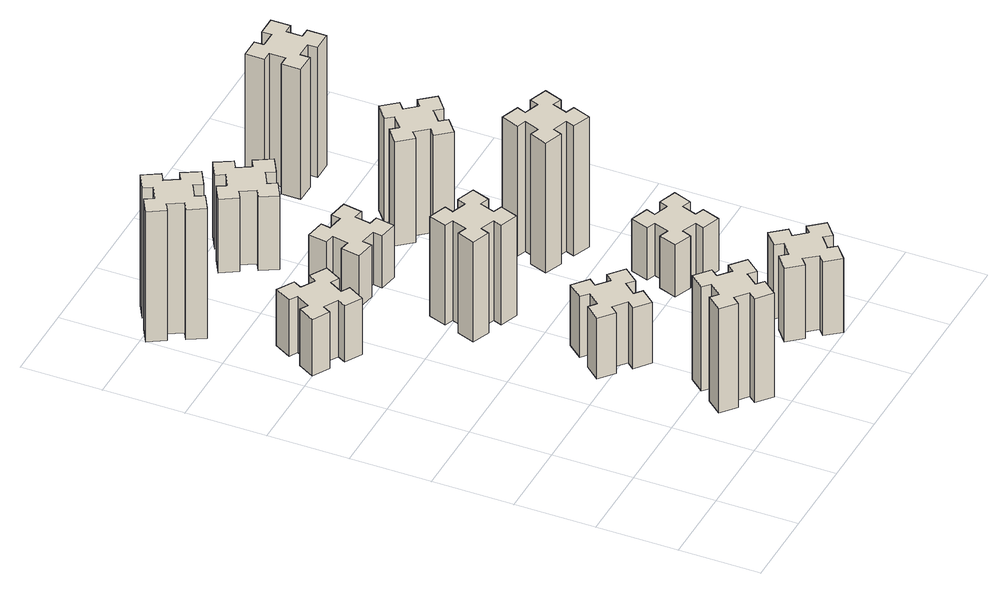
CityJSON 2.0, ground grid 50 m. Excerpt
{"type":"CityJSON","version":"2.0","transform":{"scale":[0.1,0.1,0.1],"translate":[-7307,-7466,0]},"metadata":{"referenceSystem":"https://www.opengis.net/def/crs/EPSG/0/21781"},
"CityObjects":{
"building1":{"type":"Building","attributes":{"class":"1000","function":"1000","usage":"1000","yearOfConstruction":2016,"roofType":"1000","measuredHeight":72,"storeysAboveGround":30,"storeysBelowGround":0},"geometry":[{"type":"Solid","lod":"1","boundaries":[[[[0,1,2,3,4,5,6,7,8,9,10,11,12,13,14,15,16,17,18,19]],[[17,16,20,21]],[[16,15,22,20]],[[15,14,23,22]],[[14,13,24,23]],[[13,12,25,24]],[[12,11,26,25]],[[11,10,27,26]],[[10,9,28,27]],[[9,8,29,28]],[[8,7,30,29]],[[7,6,31,30]],[[6,5,32,31]],[[5,4,33,32]],[[4,3,34,33]],[[3,2,35,34]],[[2,1,36,35]],[[1,0,37,36]],[[0,19,38,37]],[[19,18,39,38]],[[18,17,21,39]],[[24,25,26,27,28,29,30,31,32,33,34,35,36,37,38,39,21,20,22,23]]]]}]},
"building2":{"type":"Building","attributes":{"class":"1000","function":"1000","usage":"1000","yearOfConstruction":2016,"roofType":"1000","measuredHeight":39,"storeysAboveGround":30,"storeysBelowGround":0},"geometry":[{"type":"Solid","lod":"1","boundaries":[[[[40,41,42,43,44,45,46,47,48,49,50,51,52,53,54,55,56,57,58,59]],[[57,56,60,61]],[[56,55,62,60]],[[55,54,63,62]],[[54,53,64,63]],[[53,52,65,64]],[[52,51,66,65]],[[51,50,67,66]],[[50,49,68,67]],[[49,48,69,68]],[[48,47,70,69]],[[47,46,71,70]],[[46,45,72,71]],[[45,44,73,72]],[[44,43,74,73]],[[43,42,75,74]],[[42,41,76,75]],[[41,40,77,76]],[[40,59,78,77]],[[59,58,79,78]],[[58,57,61,79]],[[64,65,66,67,68,69,70,71,72,73,74,75,76,77,78,79,61,60,62,63]]]]}]},
"building3":{"type":"Building","attributes":{"class":"1000","function":"1000","usage":"1000","yearOfConstruction":2016,"roofType":"1000","measuredHeight":90,"storeysAboveGround":30,"storeysBelowGround":0},"geometry":[{"type":"Solid","lod":"1","boundaries":[[[[80,81,82,83,84,85,86,87,88,89,90,91,92,93,94,95,96,97,98,99]],[[97,96,100,101]],[[96,95,102,100]],[[95,94,103,102]],[[94,93,104,103]],[[93,92,105,104]],[[92,91,106,105]],[[91,90,107,106]],[[90,89,108,107]],[[89,88,109,108]],[[88,87,110,109]],[[87,86,111,110]],[[86,85,112,111]],[[85,84,113,112]],[[84,83,114,113]],[[83,82,115,114]],[[82,81,116,115]],[[81,80,117,116]],[[80,99,118,117]],[[99,98,119,118]],[[98,97,101,119]],[[104,105,106,107,108,109,110,111,112,113,114,115,116,117,118,119,101,100,102,103]]]]}]},
"building4":{"type":"Building","attributes":{"class":"1000","function":"1000","usage":"1000","yearOfConstruction":2016,"roofType":"1000","measuredHeight":42,"storeysAboveGround":30,"storeysBelowGround":0},"geometry":[{"type":"Solid","lod":"1","boundaries":[[[[120,121,122,123,124,125,126,127,128,129,130,131,132,133,134,135,136,137,138,139]],[[137,136,140,141]],[[136,135,142,140]],[[135,134,143,142]],[[134,133,144,143]],[[133,132,145,144]],[[132,131,146,145]],[[131,130,147,146]],[[130,129,148,147]],[[129,128,149,148]],[[128,127,150,149]],[[127,126,151,150]],[[126,125,152,151]],[[125,124,153,152]],[[124,123,154,153]],[[123,122,155,154]],[[122,121,156,155]],[[121,120,157,156]],[[120,139,158,157]],[[139,138,159,158]],[[138,137,141,159]],[[144,145,146,147,148,149,150,151,152,153,154,155,156,157,158,159,141,140,142,143]]]]}]},
"building5":{"type":"Building","attributes":{"class":"1000","function":"1000","usage":"1000","yearOfConstruction":2016,"roofType":"1000","measuredHeight":69,"storeysAboveGround":30,"storeysBelowGround":0},"geometry":[{"type":"Solid","lod":"1","boundaries":[[[[160,161,162,163,164,165,166,167,168,169,170,171,172,173,174,175,176,177,178,179]],[[177,176,180,181]],[[176,175,182,180]],[[175,174,183,182]],[[174,173,184,183]],[[173,172,185,184]],[[172,171,186,185]],[[171,170,187,186]],[[170,169,188,187]],[[169,168,189,188]],[[168,167,190,189]],[[167,166,191,190]],[[166,165,192,191]],[[165,164,193,192]],[[164,163,194,193]],[[163,162,195,194]],[[162,161,196,195]],[[161,160,197,196]],[[160,179,198,197]],[[179,178,199,198]],[[178,177,181,199]],[[184,185,186,187,188,189,190,191,192,193,194,195,196,197,198,199,181,180,182,183]]]]}]},
"building6":{"type":"Building","attributes":{"class":"1000","function":"1000","usage":"1000","yearOfConstruction":2016,"roofType":"1000","measuredHeight":36,"storeysAboveGround":30,"storeysBelowGround":0},"geometry":[{"type":"Solid","lod":"1","boundaries":[[[[200,201,202,203,204,205,206,207,208,209,210,211,212,213,214,215,216,217,218,219]],[[217,216,220,221]],[[216,215,222,220]],[[215,214,223,222]],[[214,213,224,223]],[[213,212,225,224]],[[212,211,226,225]],[[211,210,227,226]],[[210,209,228,227]],[[209,208,229,228]],[[208,207,230,229]],[[207,206,231,230]],[[206,205,232,231]],[[205,204,233,232]],[[204,203,234,233]],[[203,202,235,234]],[[202,201,236,235]],[[201,200,237,236]],[[200,219,238,237]],[[219,218,239,238]],[[218,217,221,239]],[[224,225,226,227,228,229,230,231,232,233,234,235,236,237,238,239,221,220,222,223]]]]}]},
"building7":{"type":"Building","attributes":{"class":"1000","function":"1000","usage":"1000","yearOfConstruction":2016,"roofType":"1000","measuredHeight":51,"storeysAboveGround":30,"storeysBelowGround":0},"geometry":[{"type":"Solid","lod":"1","boundaries":[[[[240,241,242,243,244,245,246,247,248,249,250,251,252,253,254,255,256,257,258,259]],[[257,256,260,261]],[[256,255,262,260]],[[255,254,263,262]],[[254,253,264,263]],[[253,252,265,264]],[[252,251,266,265]],[[251,250,267,266]],[[250,249,268,267]],[[249,248,269,268]],[[248,247,270,269]],[[247,246,271,270]],[[246,245,272,271]],[[245,244,273,272]],[[244,243,274,273]],[[243,242,275,274]],[[242,241,276,275]],[[241,240,277,276]],[[240,259,278,277]],[[259,258,279,278]],[[258,257,261,279]],[[264,265,266,267,268,269,270,271,272,273,274,275,276,277,278,279,261,260,262,263]]]]}]},
"building8":{"type":"Building","attributes":{"class":"1000","function":"1000","usage":"1000","yearOfConstruction":2016,"roofType":"1000","measuredHeight":51,"storeysAboveGround":30,"storeysBelowGround":0},"geometry":[{"type":"Solid","lod":"1","boundaries":[[[[280,281,282,283,284,285,286,287,288,289,290,291,292,293,294,295,296,297,298,299]],[[297,296,300,301]],[[296,295,302,300]],[[295,294,303,302]],[[294,293,304,303]],[[293,292,305,304]],[[292,291,306,305]],[[291,290,307,306]],[[290,289,308,307]],[[289,288,309,308]],[[288,287,310,309]],[[287,286,311,310]],[[286,285,312,311]],[[285,284,313,312]],[[284,283,314,313]],[[283,282,315,314]],[[282,281,316,315]],[[281,280,317,316]],[[280,299,318,317]],[[299,298,319,318]],[[298,297,301,319]],[[304,305,306,307,308,309,310,311,312,313,314,315,316,317,318,319,301,300,302,303]]]]}]},
"building9":{"type":"Building","attributes":{"class":"1000","function":"1000","usage":"1000","yearOfConstruction":2016,"roofType":"1000","measuredHeight":36,"storeysAboveGround":30,"storeysBelowGround":0},"geometry":[{"type":"Solid","lod":"1","boundaries":[[[[320,321,322,323,324,325,326,327,328,329,330,331,332,333,334,335,336,337,338,339]],[[337,336,340,341]],[[336,335,342,340]],[[335,334,343,342]],[[334,333,344,343]],[[333,332,345,344]],[[332,331,346,345]],[[331,330,347,346]],[[330,329,348,347]],[[329,328,349,348]],[[328,327,350,349]],[[327,326,351,350]],[[326,325,352,351]],[[325,324,353,352]],[[324,323,354,353]],[[323,322,355,354]],[[322,321,356,355]],[[321,320,357,356]],[[320,339,358,357]],[[339,338,359,358]],[[338,337,341,359]],[[344,345,346,347,348,349,350,351,352,353,354,355,356,357,358,359,341,340,342,343]]]]}]},
"building10":{"type":"Building","attributes":{"class":"1000","function":"1000","usage":"1000","yearOfConstruction":2016,"roofType":"1000","measuredHeight":90,"storeysAboveGround":30,"storeysBelowGround":0},"geometry":[{"type":"Solid","lod":"1","boundaries":[[[[360,361,362,363,364,365,366,367,368,369,370,371,372,373,374,375,376,377,378,379]],[[377,376,380,381]],[[376,375,382,380]],[[375,374,383,382]],[[374,373,384,383]],[[373,372,385,384]],[[372,371,386,385]],[[371,370,387,386]],[[370,369,388,387]],[[369,368,389,388]],[[368,367,390,389]],[[367,366,391,390]],[[366,365,392,391]],[[365,364,393,392]],[[364,363,394,393]],[[363,362,395,394]],[[362,361,396,395]],[[361,360,397,396]],[[360,379,398,397]],[[379,378,399,398]],[[378,377,381,399]],[[384,385,386,387,388,389,390,391,392,393,394,395,396,397,398,399,381,380,382,383]]]]}]},
"building11":{"type":"Building","attributes":{"class":"1000","function":"1000","usage":"1000","yearOfConstruction":2016,"roofType":"1000","measuredHeight":72,"storeysAboveGround":30,"storeysBelowGround":0},"geometry":[{"type":"Solid","lod":"1","boundaries":[[[[400,401,402,403,404,405,406,407,408,409,410,411,412,413,414,415,416,417,418,419]],[[417,416,420,421]],[[416,415,422,420]],[[415,414,423,422]],[[414,413,424,423]],[[413,412,425,424]],[[412,411,426,425]],[[411,410,427,426]],[[410,409,428,427]],[[409,408,429,428]],[[408,407,430,429]],[[407,406,431,430]],[[406,405,432,431]],[[405,404,433,432]],[[404,403,434,433]],[[403,402,435,434]],[[402,401,436,435]],[[401,400,437,436]],[[400,419,438,437]],[[419,418,439,438]],[[418,417,421,439]],[[424,425,426,427,428,429,430,431,432,433,434,435,436,437,438,439,421,420,422,423]]]]}]},
"building12":{"type":"Building","attributes":{"class":"1000","function":"1000","usage":"1000","yearOfConstruction":2016,"roofType":"1000","measuredHeight":90,"storeysAboveGround":30,"storeysBelowGround":0},"geometry":[{"type":"Solid","lod":"1","boundaries":[[[[440,441,442,443,444,445,446,447,448,449,450,451,452,453,454,455,456,457,458,459]],[[457,456,460,461]],[[456,455,462,460]],[[455,454,463,462]],[[454,453,464,463]],[[453,452,465,464]],[[452,451,466,465]],[[451,450,467,466]],[[450,449,468,467]],[[449,448,469,468]],[[448,447,470,469]],[[447,446,471,470]],[[446,445,472,471]],[[445,444,473,472]],[[444,443,474,473]],[[443,442,475,474]],[[442,441,476,475]],[[441,440,477,476]],[[440,459,478,477]],[[459,458,479,478]],[[458,457,461,479]],[[464,465,466,467,468,469,470,471,472,473,474,475,476,477,478,479,461,460,462,463]]]]}]}
},
"vertices":[
[866,293,0],[943,229,0],[904,183,0],[996,106,0],[1073,198,0],[1027,236,0],[1092,313,0],[1138,274,0],[1215,366,0],[1123,443,0],[1084,397,0],[1008,462,0],[1046,508,0],[954,585,0],[877,493,0],[923,454,0],[859,378,0],[813,416,0],[736,324,0],[828,247,0],[859,378,720],[813,416,720],[923,454,720],[877,493,720],[954,585,720],[1046,508,720],[1008,462,720],[1084,397,720],[1123,443,720],[1215,366,720],[1138,274,720],[1092,313,720],[1027,236,720],[1073,198,720],[996,106,720],[904,183,720],[943,229,720],[866,293,720],[828,247,720],[736,324,720],
[406,2467,0],[456,2554,0],[508,2524,0],[568,2628,0],[464,2688,0],[434,2636,0],[347,2686,0],[377,2738,0],[273,2798,0],[213,2694,0],[265,2664,0],[215,2577,0],[163,2607,0],[103,2503,0],[207,2443,0],[237,2495,0],[324,2445,0],[294,2393,0],[398,2333,0],[458,2437,0],[324,2445,390],[294,2393,390],[237,2495,390],[207,2443,390],[103,2503,390],[163,2607,390],[215,2577,390],[265,2664,390],[213,2694,390],[273,2798,390],[377,2738,390],[347,2686,390],[434,2636,390],[464,2688,390],[568,2628,390],[508,2524,390],[456,2554,390],[406,2467,390],[458,2437,390],[398,2333,390],
[224,3526,0],[137,3476,0],[107,3528,0],[3,3468,0],[63,3364,0],[115,3394,0],[165,3307,0],[113,3277,0],[173,3173,0],[277,3233,0],[247,3285,0],[334,3335,0],[364,3283,0],[468,3343,0],[408,3447,0],[356,3417,0],[306,3504,0],[358,3534,0],[298,3638,0],[194,3578,0],[306,3504,900],[358,3534,900],[356,3417,900],[408,3447,900],[468,3343,900],[364,3283,900],[334,3335,900],[247,3285,900],[277,3233,900],[173,3173,900],[113,3277,900],[165,3307,900],[115,3394,900],[63,3364,900],[3,3468,900],[107,3528,900],[137,3476,900],[224,3526,900],[194,3578,900],[298,3638,900],
[1027,976,0],[1092,1053,0],[1138,1014,0],[1215,1106,0],[1123,1183,0],[1084,1137,0],[1008,1202,0],[1046,1248,0],[954,1325,0],[877,1233,0],[923,1194,0],[859,1118,0],[813,1156,0],[736,1064,0],[828,987,0],[866,1033,0],[943,969,0],[904,923,0],[996,846,0],[1073,938,0],[943,969,420],[904,923,420],[866,1033,420],[828,987,420],[736,1064,420],[813,1156,420],[859,1118,420],[923,1194,420],[877,1233,420],[954,1325,420],[1046,1248,420],[1008,1202,420],[1084,1137,420],[1123,1183,420],[1215,1106,420],[1138,1014,420],[1092,1053,420],[1027,976,420],[1073,938,420],[996,846,420],
[1062,1841,0],[1096,1935,0],[1152,1914,0],[1193,2027,0],[1080,2068,0],[1060,2012,0],[966,2046,0],[987,2102,0],[874,2143,0],[833,2030,0],[889,2010,0],[855,1916,0],[799,1937,0],[757,1824,0],[870,1783,0],[891,1839,0],[985,1805,0],[964,1749,0],[1077,1707,0],[1118,1820,0],[985,1805,690],[964,1749,690],[891,1839,690],[870,1783,690],[757,1824,690],[799,1937,690],[855,1916,690],[889,2010,690],[833,2030,690],[874,2143,690],[987,2102,690],[966,2046,690],[1060,2012,690],[1080,2068,690],[1193,2027,690],[1152,1914,690],[1096,1935,690],[1062,1841,690],[1118,1820,690],[1077,1707,690],
[1044,2765,0],[945,2782,0],[956,2841,0],[837,2862,0],[817,2744,0],[876,2734,0],[858,2635,0],[799,2646,0],[778,2527,0],[897,2507,0],[907,2566,0],[1005,2548,0],[995,2489,0],[1113,2468,0],[1134,2587,0],[1075,2597,0],[1092,2695,0],[1151,2685,0],[1172,2803,0],[1054,2824,0],[1092,2695,360],[1151,2685,360],[1075,2597,360],[1134,2587,360],[1113,2468,360],[995,2489,360],[1005,2548,360],[907,2566,360],[897,2507,360],[778,2527,360],[799,2646,360],[858,2635,360],[876,2734,360],[817,2744,360],[837,2862,360],[956,2841,360],[945,2782,360],[1044,2765,360],[1054,2824,360],[1172,2803,360],
[1748,129,0],[1824,193,0],[1863,147,0],[1955,224,0],[1878,316,0],[1832,278,0],[1767,354,0],[1813,393,0],[1736,485,0],[1644,408,0],[1683,362,0],[1606,297,0],[1568,343,0],[1476,266,0],[1553,174,0],[1599,213,0],[1663,136,0],[1617,98,0],[1694,6,0],[1786,83,0],[1663,136,510],[1617,98,510],[1599,213,510],[1553,174,510],[1476,266,510],[1568,343,510],[1606,297,510],[1683,362,510],[1644,408,510],[1736,485,510],[1813,393,510],[1767,354,510],[1832,278,510],[1878,316,510],[1955,224,510],[1863,147,510],[1824,193,510],[1748,129,510],[1786,83,510],[1694,6,510],
[1096,3317,0],[1046,3404,0],[1098,3434,0],[1038,3538,0],[934,3478,0],[964,3426,0],[877,3376,0],[847,3428,0],[743,3368,0],[803,3264,0],[855,3294,0],[905,3207,0],[853,3177,0],[913,3073,0],[1017,3133,0],[987,3185,0],[1074,3235,0],[1104,3183,0],[1208,3243,0],[1148,3347,0],[1074,3235,510],[1104,3183,510],[987,3185,510],[1017,3133,510],[913,3073,510],[853,3177,510],[905,3207,510],[855,3294,510],[803,3264,510],[743,3368,510],[847,3428,510],[877,3376,510],[964,3426,510],[934,3478,510],[1038,3538,510],[1098,3434,510],[1046,3404,510],[1096,3317,510],[1148,3347,510],[1208,3243,510],
[1731,999,0],[1825,965,0],[1804,909,0],[1917,867,0],[1958,980,0],[1902,1001,0],[1936,1095,0],[1992,1074,0],[2033,1187,0],[1920,1228,0],[1900,1172,0],[1806,1206,0],[1827,1262,0],[1714,1303,0],[1673,1190,0],[1729,1170,0],[1695,1076,0],[1639,1097,0],[1597,984,0],[1710,943,0],[1695,1076,360],[1639,1097,360],[1729,1170,360],[1673,1190,360],[1714,1303,360],[1827,1262,360],[1806,1206,360],[1900,1172,360],[1920,1228,360],[2033,1187,360],[1992,1074,360],[1936,1095,360],[1902,1001,360],[1958,980,360],[1917,867,360],[1804,909,360],[1825,965,360],[1731,999,360],[1710,943,360],[1597,984,360],
[1802,1741,0],[1836,1835,0],[1892,1814,0],[1933,1927,0],[1820,1968,0],[1800,1912,0],[1706,1946,0],[1727,2002,0],[1614,2043,0],[1573,1930,0],[1629,1910,0],[1595,1816,0],[1539,1837,0],[1497,1724,0],[1610,1683,0],[1631,1739,0],[1725,1705,0],[1704,1649,0],[1817,1607,0],[1858,1720,0],[1725,1705,900],[1704,1649,900],[1631,1739,900],[1610,1683,900],[1497,1724,900],[1539,1837,900],[1595,1816,900],[1629,1910,900],[1573,1930,900],[1614,2043,900],[1727,2002,900],[1706,1946,900],[1800,1912,900],[1820,1968,900],[1933,1927,900],[1892,1814,900],[1836,1835,900],[1802,1741,900],[1858,1720,900],[1817,1607,900],
[1499,2533,0],[1563,2456,0],[1517,2418,0],[1594,2326,0],[1686,2403,0],[1648,2449,0],[1724,2513,0],[1763,2467,0],[1855,2544,0],[1778,2636,0],[1732,2598,0],[1667,2674,0],[1713,2713,0],[1636,2805,0],[1544,2728,0],[1583,2682,0],[1506,2617,0],[1468,2663,0],[1376,2586,0],[1453,2494,0],[1506,2617,720],[1468,2663,720],[1583,2682,720],[1544,2728,720],[1636,2805,720],[1713,2713,720],[1667,2674,720],[1732,2598,720],[1778,2636,720],[1855,2544,720],[1763,2467,720],[1724,2513,720],[1648,2449,720],[1686,2403,720],[1594,2326,720],[1517,2418,720],[1563,2456,720],[1499,2533,720],[1453,2494,720],[1376,2586,720],
[1665,3295,0],[1765,3295,0],[1765,3235,0],[1885,3235,0],[1885,3355,0],[1825,3355,0],[1825,3455,0],[1885,3455,0],[1885,3575,0],[1765,3575,0],[1765,3515,0],[1665,3515,0],[1665,3575,0],[1545,3575,0],[1545,3455,0],[1605,3455,0],[1605,3355,0],[1545,3355,0],[1545,3235,0],[1665,3235,0],[1605,3355,900],[1545,3355,900],[1605,3455,900],[1545,3455,900],[1545,3575,900],[1665,3575,900],[1665,3515,900],[1765,3515,900],[1765,3575,900],[1885,3575,900],[1885,3455,900],[1825,3455,900],[1825,3355,900],[1885,3355,900],[1885,3235,900],[1765,3235,900],[1765,3295,900],[1665,3295,900],[1665,3235,900],[1545,3235,900]
]}
